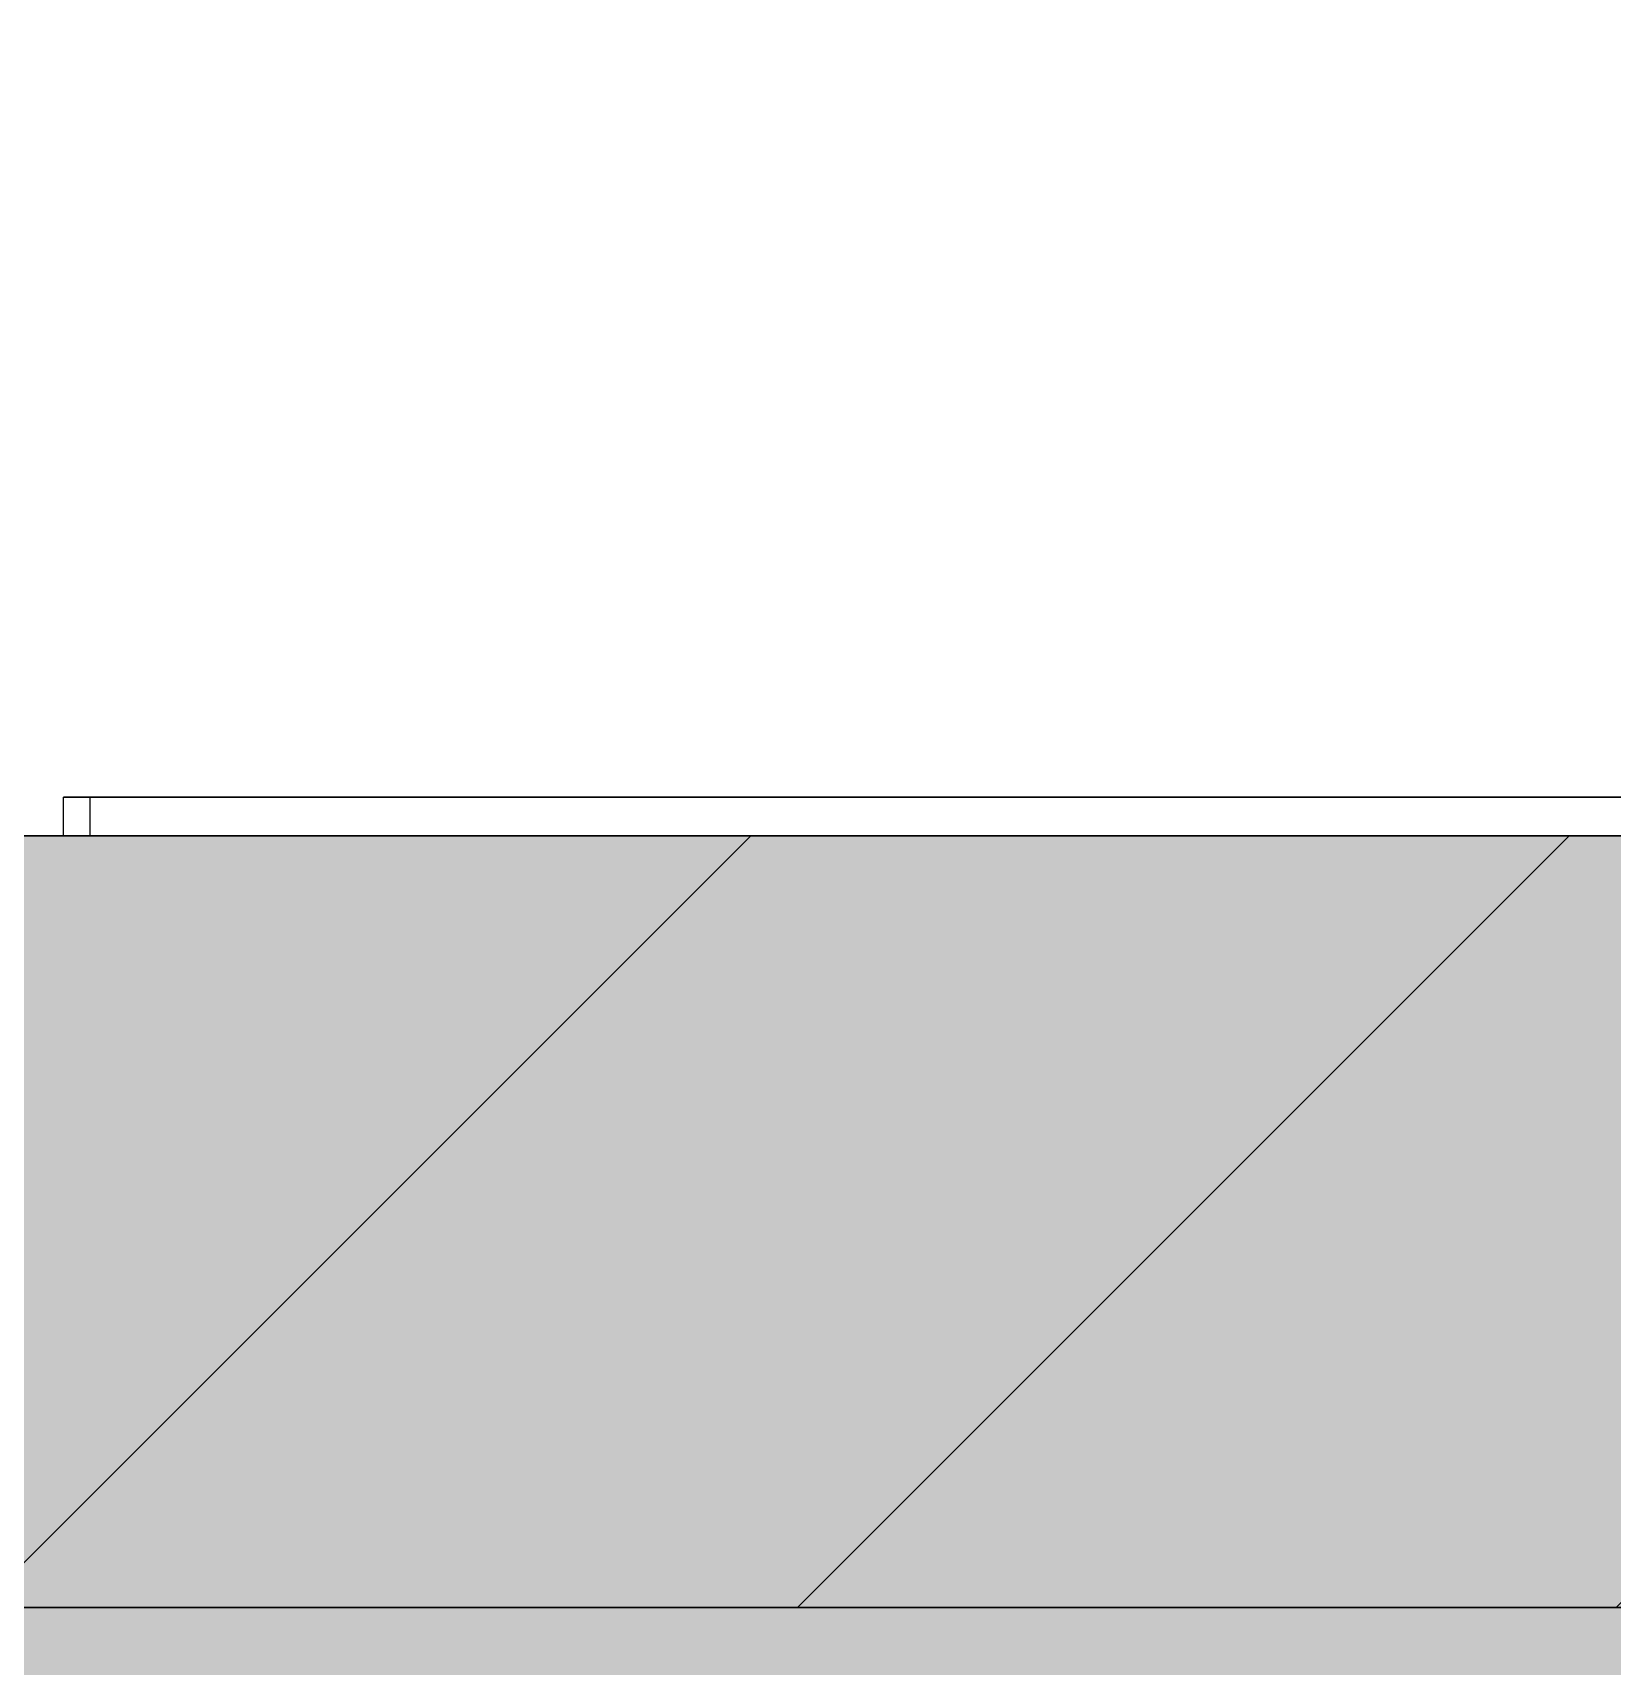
# Model space of a CAD drawing. Header units: millimetres. Extents: x -4391136 to -1798569, y -886572 to -291056.
# Drawn here: x -2377445.6 to -2377240.9, y -394698.1 to -394486.4 of the extents above; entities that cross this region are included whole.
import ezdxf

# ---------------------------------------------------------------- set-up
doc = ezdxf.new("R2010")
doc.units = ezdxf.units.MM
doc.set_wipeout_variables(frame=1)
for name, color, linetype in [('000 - CONCRETE_COL_CUT_COLOR_1', 7, 'Continuous'), ('000 - CONCRETE_COL_CUT_COLOR_3', 7, 'Continuous'), ('000 - CONCRETE_COL_CUT_COLOR_5', 7, 'Continuous'), ('000 - CONCRETE_COL_HATCH_', 7, 'Continuous'), ('000 - CONCRETE_COL_WIPEOUT_', 7, 'Continuous'), ('000 - CONCRETE_EX_BUILDING_MAIN_COLOR_1', 7, 'Continuous')]:
    doc.layers.add(name, color=color, linetype=linetype)

# ---------------------------------------------------------------- blocks, each defined once
blk = doc.blocks.new('DPA_Drainage Gutter_Landscape PP17_REV B - DPA_Drainage Gutter_Landscape PP17_REV B-36085769-ENTRANCE 2 - ENLARGE ELEVATION 4')
at = {"layer": '000 - CONCRETE_EX_BUILDING_MAIN_COLOR_1', "color": 7}
for p, q in [((495032.89, 101245), (494437.91, 101245)), ((494437.91, 101245), (494441.29, 101245)), ((494437.91, 101240), (494437.91, 101245)), ((494441.29, 101245), (495036.26, 101245)), ((494441.29, 101245), (494441.29, 101240)), ((494446.59, 101245), (494445.59, 101245)), ((494445.59, 101245), (494473.11, 101245)), ((494474.59, 101245), (494446.59, 101245)), ((494448.13, 101245), (494446.65, 101245)), ((494446.65, 101245), (494474.65, 101245)), ((494476.07, 101245), (494448.13, 101245)), ((494473.11, 101245), (494474.59, 101245)), ((494474.65, 101245), (494476.07, 101245)), ((494481.59, 101245), (494480.11, 101245)), ((494480.11, 101245), (494510.11, 101245)), ((494481.59, 101245), (494511.59, 101245)), ((494483.13, 101245), (494481.65, 101245)), ((494481.65, 101245), (494511.65, 101245)), ((494513.13, 101245), (494483.13, 101245)), ((494511.59, 101245), (494510.11, 101245)), ((494511.65, 101245), (494513.13, 101245)), ((494518.59, 101245), (494517.11, 101245)), ((494547.11, 101245), (494517.11, 101245)), ((494548.59, 101245), (494518.59, 101245)), ((494520.12, 101245), (494518.65, 101245)), ((494518.65, 101245), (494548.65, 101245)), ((494550.12, 101245), (494520.12, 101245)), ((494548.59, 101245), (494547.11, 101245)), ((494548.65, 101245), (494550.12, 101245)), ((494555.59, 101245), (494554.11, 101245)), ((494554.11, 101245), (494584.11, 101245)), ((494555.59, 101245), (494585.58, 101245)), ((494557.12, 101245), (494555.65, 101245)), ((494555.65, 101245), (494585.64, 101245)), ((494587.12, 101245), (494557.12, 101245)), ((494585.58, 101245), (494584.11, 101245)), ((494585.64, 101245), (494587.12, 101245)), ((494592.58, 101245), (494591.11, 101245)), ((494621.1, 101245), (494591.11, 101245)), ((494622.58, 101245), (494592.58, 101245)), ((494594.12, 101245), (494592.64, 101245)), ((494592.64, 101245), (494622.64, 101245)), ((494624.12, 101245), (494594.12, 101245)), ((494622.58, 101245), (494621.1, 101245)), ((494622.64, 101245), (494624.12, 101245)), ((494629.58, 101245), (494628.47, 101245)), ((494628.47, 101245), (494658.1, 101245)), ((494629.58, 101245), (494659.58, 101245)), ((494631.12, 101245), (494629.64, 101245)), ((494629.64, 101245), (494659.64, 101245)), ((494661.12, 101245), (494631.12, 101245))]:
    blk.add_line(p, q, dxfattribs=at)
blk = doc.blocks.new('DPA_Drainage Gutter_Landscape PP17_REV B - DPA_Drainage Gutter_Landscape PP17_REV B-36085779-ENTRANCE 2 - ENLARGE ELEVATION 4')
at = {"layer": '000 - CONCRETE_EX_BUILDING_MAIN_COLOR_1', "color": 7}
for p, q in [((494446.99, 101245), (494841.82, 101245)), ((494841.82, 101245), (494446.99, 101245)), ((494446.99, 101245), (494841.82, 101245)), ((494841.82, 101245), (494446.99, 101245)), ((494446.99, 101245), (494841.82, 101245)), ((494841.82, 101245), (494446.99, 101245)), ((494446.99, 101245), (494841.82, 101245)), ((494841.82, 101245), (494446.99, 101245)), ((494446.99, 101245), (494841.82, 101245)), ((494841.82, 101245), (494446.99, 101245)), ((494446.99, 101245), (494841.82, 101245)), ((494841.82, 101245), (494446.99, 101245)), ((494446.99, 101245), (494841.82, 101245)), ((494841.82, 101245), (494446.99, 101245)), ((494446.99, 101245), (494841.82, 101245)), ((494841.82, 101245), (494446.99, 101245)), ((494446.99, 101245), (494841.82, 101245)), ((494841.82, 101245), (494446.99, 101245)), ((494446.99, 101245), (494841.82, 101245)), ((494841.82, 101245), (494446.99, 101245)), ((494446.99, 101245), (494841.82, 101245)), ((494841.82, 101245), (494446.99, 101245)), ((494446.99, 101245), (494841.82, 101245)), ((494841.82, 101245), (494446.99, 101245)), ((494446.99, 101245), (494841.82, 101245)), ((494841.82, 101245), (494446.99, 101245)), ((494446.99, 101245), (494841.82, 101245)), ((494841.82, 101245), (494446.99, 101245)), ((494446.99, 101245), (494841.82, 101245)), ((494841.82, 101245), (494446.99, 101245)), ((494465.49, 101245), (494638.49, 101245)), ((494638.49, 101245), (494465.49, 101245)), ((494638.49, 101245), (494465.49, 101245)), ((494465.49, 101245), (494638.49, 101245)), ((494465.49, 101245), (494638.49, 101245)), ((494638.49, 101245), (494465.49, 101245)), ((494465.49, 101245), (494638.49, 101245)), ((494638.49, 101245), (494465.49, 101245)), ((494465.49, 101245), (494638.49, 101245)), ((494638.49, 101245), (494465.49, 101245)), ((494465.49, 101245), (494638.49, 101245)), ((494638.49, 101245), (494465.49, 101245)), ((494465.49, 101245), (494638.49, 101245)), ((494638.49, 101245), (494465.49, 101245)), ((494465.49, 101245), (494638.49, 101245)), ((494638.49, 101245), (494465.49, 101245)), ((494465.49, 101245), (494638.49, 101245)), ((494638.49, 101245), (494465.49, 101245)), ((494638.49, 101245), (494465.49, 101245)), ((494465.49, 101245), (494638.49, 101245)), ((494638.49, 101245), (494465.49, 101245)), ((494465.49, 101245), (494638.49, 101245)), ((494638.49, 101245), (494465.49, 101245)), ((494465.49, 101245), (494638.49, 101245)), ((494638.49, 101245), (494465.49, 101245)), ((494465.49, 101245), (494638.49, 101245)), ((494638.49, 101245), (494465.49, 101245)), ((494465.49, 101245), (494638.49, 101245)), ((494638.49, 101245), (494465.49, 101245)), ((494465.49, 101245), (494638.49, 101245)), ((494638.49, 101245), (494465.49, 101245)), ((494465.49, 101245), (494638.49, 101245)), ((494465.49, 101245), (494638.49, 101245)), ((494638.49, 101245), (494465.49, 101245)), ((494638.49, 101245), (494465.49, 101245)), ((494465.49, 101245), (494638.49, 101245)), ((494465.49, 101245), (494638.49, 101245)), ((494638.49, 101245), (494465.49, 101245)), ((494465.49, 101245), (494638.49, 101245)), ((494638.49, 101245), (494465.49, 101245)), ((494465.49, 101245), (494638.49, 101245)), ((494638.49, 101245), (494465.49, 101245)), ((494465.49, 101245), (494638.49, 101245)), ((494638.49, 101245), (494465.49, 101245)), ((494465.49, 101245), (494638.49, 101245)), ((494638.49, 101245), (494465.49, 101245)), ((494465.49, 101245), (494638.49, 101245)), ((494638.49, 101245), (494465.49, 101245)), ((494465.49, 101245), (494638.49, 101245)), ((494638.49, 101245), (494465.49, 101245)), ((494638.49, 101245), (494465.49, 101245)), ((494465.49, 101245), (494638.49, 101245)), ((494638.49, 101245), (494465.49, 101245)), ((494465.49, 101245), (494638.49, 101245)), ((494638.49, 101245), (494465.49, 101245)), ((494465.49, 101245), (494638.49, 101245)), ((494638.49, 101245), (494465.49, 101245)), ((494465.49, 101245), (494638.49, 101245)), ((494638.49, 101245), (494465.49, 101245)), ((494465.49, 101245), (494638.49, 101245)), ((494638.49, 101245), (494465.49, 101245)), ((494465.49, 101245), (494638.49, 101245)), ((494638.49, 101245), (494465.49, 101245)), ((494465.49, 101245), (494638.49, 101245)), ((494465.49, 101245), (494638.49, 101245)), ((494638.49, 101245), (494465.49, 101245)), ((494638.49, 101245), (494465.49, 101245)), ((494465.49, 101245), (494638.49, 101245)), ((494465.49, 101245), (494638.49, 101245)), ((494638.49, 101245), (494465.49, 101245)), ((494465.49, 101245), (494638.49, 101245)), ((494638.49, 101245), (494465.49, 101245)), ((494465.49, 101245), (494638.49, 101245)), ((494638.49, 101245), (494465.49, 101245)), ((494465.49, 101245), (494638.49, 101245)), ((494638.49, 101245), (494465.49, 101245)), ((494465.49, 101245), (494638.49, 101245)), ((494638.49, 101245), (494465.49, 101245)), ((494465.49, 101245), (494638.49, 101245)), ((494638.49, 101245), (494465.49, 101245)), ((494465.49, 101245), (494638.49, 101245)), ((494638.49, 101245), (494465.49, 101245)), ((494638.49, 101245), (494465.49, 101245)), ((494465.49, 101245), (494638.49, 101245)), ((494638.49, 101245), (494465.49, 101245)), ((494465.49, 101245), (494638.49, 101245)), ((494638.49, 101245), (494465.49, 101245)), ((494465.49, 101245), (494638.49, 101245)), ((494638.49, 101245), (494465.49, 101245)), ((494465.49, 101245), (494638.49, 101245)), ((494638.49, 101245), (494465.49, 101245)), ((494465.49, 101245), (494638.49, 101245)), ((494638.49, 101245), (494465.49, 101245)), ((494465.49, 101245), (494638.49, 101245)), ((494638.49, 101245), (494465.49, 101245)), ((494465.49, 101245), (494638.49, 101245)), ((494465.49, 101245), (494638.49, 101245)), ((494638.49, 101245), (494465.49, 101245)), ((494638.49, 101245), (494465.49, 101245)), ((494465.49, 101245), (494638.49, 101245)), ((494465.49, 101245), (494638.49, 101245)), ((494638.49, 101245), (494465.49, 101245)), ((494465.49, 101245), (494638.49, 101245)), ((494638.49, 101245), (494465.49, 101245)), ((494465.49, 101245), (494638.49, 101245)), ((494638.49, 101245), (494465.49, 101245)), ((494465.49, 101245), (494638.49, 101245)), ((494638.49, 101245), (494465.49, 101245)), ((494465.49, 101245), (494638.49, 101245)), ((494638.49, 101245), (494465.49, 101245)), ((494465.49, 101245), (494638.49, 101245)), ((494638.49, 101245), (494465.49, 101245)), ((494465.49, 101245), (494638.49, 101245)), ((494638.49, 101245), (494465.49, 101245)), ((494638.49, 101245), (494465.49, 101245)), ((494465.49, 101245), (494638.49, 101245)), ((494638.49, 101245), (494465.49, 101245)), ((494465.49, 101245), (494638.49, 101245)), ((494638.49, 101245), (494465.49, 101245)), ((494465.49, 101245), (494638.49, 101245)), ((494638.49, 101245), (494465.49, 101245)), ((494465.49, 101245), (494638.49, 101245)), ((494638.49, 101245), (494465.49, 101245)), ((494465.49, 101245), (494638.49, 101245)), ((494638.49, 101245), (494465.49, 101245)), ((494465.49, 101245), (494638.49, 101245)), ((494638.49, 101245), (494465.49, 101245)), ((494465.49, 101245), (494638.49, 101245)), ((494465.49, 101245), (494638.49, 101245)), ((494638.49, 101245), (494465.49, 101245)), ((494638.49, 101245), (494465.49, 101245)), ((494465.49, 101245), (494638.49, 101245)), ((494465.49, 101245), (494638.49, 101245)), ((494638.49, 101245), (494465.49, 101245)), ((494465.49, 101245), (494638.49, 101245)), ((494638.49, 101245), (494465.49, 101245)), ((494465.49, 101245), (494638.49, 101245)), ((494638.49, 101245), (494465.49, 101245)), ((494465.49, 101245), (494638.49, 101245)), ((494638.49, 101245), (494465.49, 101245)), ((494465.49, 101245), (494638.49, 101245)), ((494638.49, 101245), (494465.49, 101245)), ((494465.49, 101245), (494638.49, 101245)), ((494638.49, 101245), (494465.49, 101245)), ((494465.49, 101245), (494638.49, 101245)), ((494638.49, 101245), (494465.49, 101245)), ((494638.49, 101245), (494465.49, 101245)), ((494465.49, 101245), (494638.49, 101245)), ((494638.49, 101245), (494465.49, 101245)), ((494465.49, 101245), (494638.49, 101245)), ((494638.49, 101245), (494465.49, 101245)), ((494465.49, 101245), (494638.49, 101245)), ((494638.49, 101245), (494465.49, 101245)), ((494465.49, 101245), (494638.49, 101245)), ((494638.49, 101245), (494465.49, 101245)), ((494465.49, 101245), (494638.49, 101245)), ((494638.49, 101245), (494465.49, 101245)), ((494465.49, 101245), (494638.49, 101245)), ((494638.49, 101245), (494465.49, 101245)), ((494465.49, 101245), (494638.49, 101245)), ((494465.49, 101245), (494638.49, 101245)), ((494638.49, 101245), (494465.49, 101245)), ((494638.49, 101245), (494465.49, 101245)), ((494465.49, 101245), (494638.49, 101245)), ((494465.49, 101245), (494638.49, 101245)), ((494638.49, 101245), (494465.49, 101245)), ((494465.49, 101245), (494638.49, 101245)), ((494638.49, 101245), (494465.49, 101245)), ((494465.49, 101245), (494638.49, 101245)), ((494638.49, 101245), (494465.49, 101245)), ((494465.49, 101245), (494638.49, 101245)), ((494638.49, 101245), (494465.49, 101245)), ((494465.49, 101245), (494638.49, 101245)), ((494638.49, 101245), (494465.49, 101245)), ((494465.49, 101245), (494638.49, 101245)), ((494638.49, 101245), (494465.49, 101245)), ((494465.49, 101245), (494638.49, 101245)), ((494638.49, 101245), (494465.49, 101245)), ((494638.49, 101245), (494465.49, 101245)), ((494465.49, 101245), (494638.49, 101245)), ((494638.49, 101245), (494465.49, 101245)), ((494465.49, 101245), (494638.49, 101245)), ((494638.49, 101245), (494465.49, 101245)), ((494465.49, 101245), (494638.49, 101245)), ((494638.49, 101245), (494465.49, 101245)), ((494465.49, 101245), (494638.49, 101245)), ((494638.49, 101245), (494465.49, 101245)), ((494465.49, 101245), (494638.49, 101245)), ((494638.49, 101245), (494465.49, 101245)), ((494465.49, 101245), (494638.49, 101245)), ((494638.49, 101245), (494465.49, 101245)), ((494465.49, 101245), (494638.49, 101245)), ((494465.49, 101245), (494638.49, 101245)), ((494638.49, 101245), (494465.49, 101245)), ((494638.49, 101245), (494465.49, 101245)), ((494465.49, 101245), (494638.49, 101245)), ((494465.49, 101245), (494638.49, 101245)), ((494638.49, 101245), (494465.49, 101245)), ((494465.49, 101245), (494638.49, 101245)), ((494638.49, 101245), (494465.49, 101245)), ((494465.49, 101245), (494638.49, 101245)), ((494638.49, 101245), (494465.49, 101245)), ((494465.49, 101245), (494638.49, 101245)), ((494638.49, 101245), (494465.49, 101245)), ((494465.49, 101245), (494638.49, 101245)), ((494638.49, 101245), (494465.49, 101245)), ((494465.49, 101245), (494638.49, 101245)), ((494638.49, 101245), (494465.49, 101245)), ((494465.49, 101245), (494638.49, 101245)), ((494638.49, 101245), (494465.49, 101245)), ((494638.49, 101245), (494465.49, 101245)), ((494465.49, 101245), (494638.49, 101245)), ((494638.49, 101245), (494465.49, 101245)), ((494465.49, 101245), (494638.49, 101245)), ((494638.49, 101245), (494465.49, 101245)), ((494465.49, 101245), (494638.49, 101245)), ((494638.49, 101245), (494465.49, 101245)), ((494465.49, 101245), (494638.49, 101245)), ((494638.49, 101245), (494465.49, 101245)), ((494465.49, 101245), (494638.49, 101245)), ((494638.49, 101245), (494465.49, 101245)), ((494465.49, 101245), (494638.49, 101245)), ((494638.49, 101245), (494465.49, 101245)), ((494465.49, 101245), (494638.49, 101245)), ((494465.49, 101245), (494638.49, 101245)), ((494638.49, 101245), (494465.49, 101245)), ((494638.49, 101245), (494465.49, 101245)), ((494465.49, 101245), (494638.49, 101245)), ((494465.49, 101245), (494638.49, 101245)), ((494638.49, 101245), (494465.49, 101245)), ((494465.49, 101245), (494638.49, 101245)), ((494638.49, 101245), (494465.49, 101245)), ((494465.49, 101245), (494638.49, 101245)), ((494638.49, 101245), (494465.49, 101245)), ((494465.49, 101245), (494638.49, 101245)), ((494638.49, 101245), (494465.49, 101245)), ((494465.49, 101245), (494638.49, 101245)), ((494638.49, 101245), (494465.49, 101245)), ((494465.49, 101245), (494638.49, 101245)), ((494638.49, 101245), (494465.49, 101245)), ((494465.49, 101245), (494638.49, 101245)), ((494638.49, 101245), (494465.49, 101245)), ((494638.49, 101245), (494465.49, 101245)), ((494465.49, 101245), (494638.49, 101245)), ((494638.49, 101245), (494465.49, 101245)), ((494465.49, 101245), (494638.49, 101245)), ((494638.49, 101245), (494465.49, 101245)), ((494465.49, 101245), (494638.49, 101245)), ((494638.49, 101245), (494465.49, 101245)), ((494465.49, 101245), (494638.49, 101245)), ((494638.49, 101245), (494465.49, 101245)), ((494465.49, 101245), (494638.49, 101245)), ((494638.49, 101245), (494465.49, 101245)), ((494465.49, 101245), (494638.49, 101245)), ((494638.49, 101245), (494465.49, 101245)), ((494465.49, 101245), (494638.49, 101245)), ((494465.49, 101245), (494638.49, 101245)), ((494638.49, 101245), (494465.49, 101245)), ((494638.49, 101245), (494465.49, 101245)), ((494465.49, 101245), (494638.49, 101245)), ((494465.49, 101245), (494638.49, 101245)), ((494638.49, 101245), (494465.49, 101245)), ((494465.49, 101245), (494638.49, 101245)), ((494638.49, 101245), (494465.49, 101245)), ((494465.49, 101245), (494638.49, 101245)), ((494638.49, 101245), (494465.49, 101245)), ((494465.49, 101245), (494638.49, 101245)), ((494638.49, 101245), (494465.49, 101245)), ((494465.49, 101245), (494638.49, 101245)), ((494638.49, 101245), (494465.49, 101245)), ((494465.49, 101245), (494638.49, 101245)), ((494638.49, 101245), (494465.49, 101245)), ((494465.49, 101245), (494638.49, 101245)), ((494638.49, 101245), (494465.49, 101245)), ((494638.49, 101245), (494465.49, 101245)), ((494465.49, 101245), (494638.49, 101245)), ((494638.49, 101245), (494465.49, 101245)), ((494465.49, 101245), (494638.49, 101245)), ((494638.49, 101245), (494465.49, 101245)), ((494465.49, 101245), (494638.49, 101245)), ((494638.49, 101245), (494465.49, 101245)), ((494465.49, 101245), (494638.49, 101245)), ((494638.49, 101245), (494465.49, 101245)), ((494465.49, 101245), (494638.49, 101245)), ((494638.49, 101245), (494465.49, 101245)), ((494465.49, 101245), (494638.49, 101245)), ((494638.49, 101245), (494465.49, 101245)), ((494465.49, 101245), (494638.49, 101245)), ((494465.49, 101245), (494638.49, 101245)), ((494638.49, 101245), (494465.49, 101245)), ((494638.49, 101245), (494465.49, 101245)), ((494465.49, 101245), (494638.49, 101245)), ((494465.49, 101245), (494638.49, 101245)), ((494638.49, 101245), (494465.49, 101245)), ((494465.49, 101245), (494638.49, 101245)), ((494638.49, 101245), (494465.49, 101245)), ((494465.49, 101245), (494638.49, 101245)), ((494638.49, 101245), (494465.49, 101245)), ((494465.49, 101245), (494638.49, 101245)), ((494638.49, 101245), (494465.49, 101245)), ((494465.49, 101245), (494638.49, 101245)), ((494638.49, 101245), (494465.49, 101245)), ((494465.49, 101245), (494638.49, 101245)), ((494638.49, 101245), (494465.49, 101245)), ((494465.49, 101245), (494638.49, 101245)), ((494638.49, 101245), (494465.49, 101245)), ((494638.49, 101245), (494465.49, 101245)), ((494465.49, 101245), (494638.49, 101245)), ((494638.49, 101245), (494465.49, 101245)), ((494465.49, 101245), (494638.49, 101245)), ((494638.49, 101245), (494465.49, 101245)), ((494465.49, 101245), (494638.49, 101245)), ((494638.49, 101245), (494465.49, 101245)), ((494465.49, 101245), (494638.49, 101245)), ((494638.49, 101245), (494465.49, 101245)), ((494465.49, 101245), (494638.49, 101245)), ((494638.49, 101245), (494465.49, 101245)), ((494465.49, 101245), (494638.49, 101245)), ((494638.49, 101245), (494465.49, 101245)), ((494465.49, 101245), (494638.49, 101245)), ((494465.49, 101245), (494638.49, 101245)), ((494638.49, 101245), (494465.49, 101245)), ((494638.49, 101245), (494465.49, 101245)), ((494465.49, 101245), (494638.49, 101245)), ((494465.49, 101245), (494638.49, 101245)), ((494638.49, 101245), (494465.49, 101245)), ((494465.49, 101245), (494638.49, 101245)), ((494638.49, 101245), (494465.49, 101245)), ((494465.49, 101245), (494638.49, 101245)), ((494638.49, 101245), (494465.49, 101245)), ((494465.49, 101245), (494638.49, 101245)), ((494638.49, 101245), (494465.49, 101245)), ((494465.49, 101245), (494638.49, 101245)), ((494638.49, 101245), (494465.49, 101245)), ((494465.49, 101245), (494638.49, 101245)), ((494638.49, 101245), (494465.49, 101245)), ((494465.49, 101245), (494638.49, 101245)), ((494638.49, 101245), (494465.49, 101245)), ((494638.49, 101245), (494465.49, 101245)), ((494465.49, 101245), (494638.49, 101245)), ((494638.49, 101245), (494465.49, 101245)), ((494465.49, 101245), (494638.49, 101245)), ((494638.49, 101245), (494465.49, 101245)), ((494465.49, 101245), (494638.49, 101245)), ((494638.49, 101245), (494465.49, 101245)), ((494465.49, 101245), (494638.49, 101245)), ((494638.49, 101245), (494465.49, 101245)), ((494465.49, 101245), (494638.49, 101245)), ((494638.49, 101245), (494465.49, 101245)), ((494465.49, 101245), (494638.49, 101245)), ((494638.49, 101245), (494465.49, 101245)), ((494465.49, 101245), (494638.49, 101245)), ((494465.49, 101245), (494638.49, 101245)), ((494638.49, 101245), (494465.49, 101245)), ((494465.49, 101245), (494638.49, 101245)), ((494638.49, 101245), (494465.49, 101245)), ((494465.49, 101245), (494638.49, 101245)), ((494638.49, 101245), (494465.49, 101245)), ((494465.49, 101245), (494638.49, 101245)), ((494638.49, 101245), (494465.49, 101245)), ((494465.49, 101245), (494638.49, 101245)), ((494638.49, 101245), (494465.49, 101245)), ((494465.49, 101245), (494638.49, 101245)), ((494638.49, 101245), (494465.49, 101245)), ((494465.49, 101245), (494638.49, 101245)), ((494638.49, 101245), (494465.49, 101245)), ((494638.49, 101245), (494465.49, 101245)), ((494465.49, 101245), (494638.49, 101245)), ((494638.49, 101245), (494465.49, 101245)), ((494465.49, 101245), (494638.49, 101245)), ((494638.49, 101245), (494465.49, 101245)), ((494465.49, 101245), (494638.49, 101245)), ((494638.49, 101245), (494465.49, 101245)), ((494465.49, 101245), (494638.49, 101245)), ((494638.49, 101245), (494465.49, 101245)), ((494465.49, 101245), (494638.49, 101245)), ((494638.49, 101245), (494465.49, 101245)), ((494465.49, 101245), (494638.49, 101245)), ((494638.49, 101245), (494465.49, 101245)), ((494465.49, 101245), (494638.49, 101245)), ((494465.49, 101245), (494638.49, 101245)), ((494638.49, 101245), (494465.49, 101245)), ((494638.49, 101245), (494465.49, 101245)), ((494465.49, 101245), (494638.49, 101245)), ((494465.49, 101245), (494638.49, 101245)), ((494638.49, 101245), (494465.49, 101245)), ((494465.49, 101245), (494638.49, 101245)), ((494638.49, 101245), (494465.49, 101245)), ((494465.49, 101245), (494638.49, 101245)), ((494638.49, 101245), (494465.49, 101245)), ((494465.49, 101245), (494638.49, 101245)), ((494638.49, 101245), (494465.49, 101245)), ((494465.49, 101245), (494638.49, 101245)), ((494638.49, 101245), (494465.49, 101245)), ((494465.49, 101245), (494638.49, 101245)), ((494638.49, 101245), (494465.49, 101245)), ((494465.49, 101245), (494638.49, 101245)), ((494638.49, 101245), (494465.49, 101245)), ((494638.49, 101245), (494465.49, 101245)), ((494465.49, 101245), (494638.49, 101245)), ((494638.49, 101245), (494465.49, 101245)), ((494465.49, 101245), (494638.49, 101245)), ((494638.49, 101245), (494465.49, 101245)), ((494465.49, 101245), (494638.49, 101245)), ((494638.49, 101245), (494465.49, 101245)), ((494465.49, 101245), (494638.49, 101245)), ((494638.49, 101245), (494465.49, 101245)), ((494465.49, 101245), (494638.49, 101245)), ((494638.49, 101245), (494465.49, 101245)), ((494465.49, 101245), (494638.49, 101245)), ((494638.49, 101245), (494465.49, 101245)), ((494465.49, 101245), (494638.49, 101245)), ((494465.49, 101245), (494638.49, 101245)), ((494638.49, 101245), (494465.49, 101245)), ((494638.49, 101245), (494465.49, 101245)), ((494465.49, 101245), (494638.49, 101245)), ((494465.49, 101245), (494638.49, 101245)), ((494638.49, 101245), (494465.49, 101245)), ((494465.49, 101245), (494638.49, 101245)), ((494638.49, 101245), (494465.49, 101245)), ((494465.49, 101245), (494638.49, 101245)), ((494638.49, 101245), (494465.49, 101245)), ((494465.49, 101245), (494638.49, 101245)), ((494638.49, 101245), (494465.49, 101245)), ((494465.49, 101245), (494638.49, 101245)), ((494638.49, 101245), (494465.49, 101245)), ((494465.49, 101245), (494638.49, 101245)), ((494638.49, 101245), (494465.49, 101245)), ((494465.49, 101245), (494638.49, 101245)), ((494638.49, 101245), (494465.49, 101245)), ((494638.49, 101245), (494465.49, 101245)), ((494465.49, 101245), (494638.49, 101245)), ((494638.49, 101245), (494465.49, 101245)), ((494465.49, 101245), (494638.49, 101245)), ((494638.49, 101245), (494465.49, 101245)), ((494465.49, 101245), (494638.49, 101245)), ((494638.49, 101245), (494465.49, 101245)), ((494465.49, 101245), (494638.49, 101245)), ((494638.49, 101245), (494465.49, 101245)), ((494465.49, 101245), (494638.49, 101245)), ((494638.49, 101245), (494465.49, 101245)), ((494465.49, 101245), (494638.49, 101245)), ((494638.49, 101245), (494465.49, 101245)), ((494465.49, 101245), (494638.49, 101245)), ((494465.49, 101245), (494638.49, 101245)), ((494638.49, 101245), (494465.49, 101245)), ((494638.49, 101245), (494465.49, 101245)), ((494465.49, 101245), (494638.49, 101245)), ((494465.49, 101245), (494638.49, 101245)), ((494638.49, 101245), (494465.49, 101245)), ((494465.49, 101245), (494638.49, 101245)), ((494638.49, 101245), (494465.49, 101245)), ((494465.49, 101245), (494638.49, 101245)), ((494638.49, 101245), (494465.49, 101245)), ((494465.49, 101245), (494638.49, 101245)), ((494638.49, 101245), (494465.49, 101245)), ((494465.49, 101245), (494638.49, 101245)), ((494638.49, 101245), (494465.49, 101245)), ((494465.49, 101245), (494638.49, 101245)), ((494638.49, 101245), (494465.49, 101245)), ((494465.49, 101245), (494638.49, 101245)), ((494638.49, 101245), (494465.49, 101245)), ((494638.49, 101245), (494465.49, 101245)), ((494465.49, 101245), (494638.49, 101245)), ((494638.49, 101245), (494465.49, 101245)), ((494465.49, 101245), (494638.49, 101245)), ((494638.49, 101245), (494465.49, 101245)), ((494465.49, 101245), (494638.49, 101245)), ((494638.49, 101245), (494465.49, 101245)), ((494465.49, 101245), (494638.49, 101245)), ((494638.49, 101245), (494465.49, 101245)), ((494465.49, 101245), (494638.49, 101245)), ((494638.49, 101245), (494465.49, 101245)), ((494465.49, 101245), (494638.49, 101245)), ((494638.49, 101245), (494465.49, 101245)), ((494465.49, 101245), (494638.49, 101245)), ((494465.49, 101245), (494638.49, 101245)), ((494638.49, 101245), (494465.49, 101245)), ((494638.49, 101245), (494465.49, 101245)), ((494465.49, 101245), (494638.49, 101245))]:
    blk.add_line(p, q, dxfattribs=at)
blk = doc.blocks.new('DPA_Drainage Gutter_Landscape PP17_REV B - DPA_Drainage Gutter_Landscape PP17_REV B-V128-ENTRANCE 2 - ENLARGE ELEVATION 4')
at = {"layer": '000 - CONCRETE_EX_BUILDING_MAIN_COLOR_1', "color": 7}
for p, q in [((495047.09, 101245), (494452.09, 101245)), ((494452.09, 101245), (495047.09, 101245)), ((494487.09, 101245), (494459.09, 101245)), ((494459.09, 101245), (494487.09, 101245)), ((494459.09, 101245), (494487.09, 101245)), ((494487.09, 101245), (494459.09, 101245)), ((494494.09, 101245), (494524.09, 101245)), ((494524.09, 101245), (494494.09, 101245)), ((494524.09, 101245), (494494.09, 101245)), ((494524.09, 101245), (494494.09, 101245)), ((494561.09, 101245), (494531.09, 101245)), ((494531.09, 101245), (494561.09, 101245)), ((494531.09, 101245), (494561.09, 101245)), ((494531.09, 101245), (494561.09, 101245)), ((494568.09, 101245), (494597.99, 101245)), ((494597.99, 101245), (494568.09, 101245)), ((494597.99, 101245), (494568.09, 101245)), ((494597.99, 101245), (494568.09, 101245)), ((494635.09, 101245), (494605.09, 101245)), ((494605.09, 101245), (494635.09, 101245)), ((494605.09, 101245), (494635.09, 101245)), ((494605.09, 101245), (494635.09, 101245))]:
    blk.add_line(p, q, dxfattribs=at)
blk = doc.blocks.new('*U1830')
at = {"layer": '000 - CONCRETE_COL_HATCH_'}
h = blk.add_hatch(dxfattribs=at)
h.set_pattern_fill('AR-CONC', scale=0.04)
h.set_pattern_definition([(50, (443180.158, -852880.392), (7.28738676, -0.63756342), [0.762, -8.382]), (355, (443180.158, -852880.392), (-1.409736857, 7.64227381), [0.6096, -6.705623367]), (100.4514447, (443180.765, -852880.445), (5.877649884, 7.004710076), [0.64760035, -7.123609784]), (46.1842, (443180.158, -852878.36), (10.843161636, -1.68169312), [1.143, -12.573]), (96.6355576, (443181.061, -852878.5), (9.49616536, 9.89704498), [0.97140093, -10.68542433]), (351.1841512, (443180.158, -852878.36), (9.49616536, 9.89704498), [0.91439868, -10.05838928]), (21, (443181.174, -852878.868), (6.06457565, -4.090607927), [0.762, -8.382]), (326, (443181.174, -852878.868), (2.472081134, 7.367518645), [0.6096, -6.7056]), (71.451445, (443181.679, -852879.209), (8.53665677, 3.276910755), [0.64760035, -7.123597504]), (37.5, (443180.1578, -852880.392), (0.12354413, 3.382201555), [0, -6.62432, 0, -6.8072, 0, -6.731]), (7.5, (443180.1578, -852880.392), (2.6727865, 4.007222993), [0, -3.88112, 0, -6.47192, 0, -2.5654]), (327.5, (443177.892, -852880.392), (5.423623807, -0.22914976), [0, -2.54, 0, -7.9248, 0, -10.5156]), (317.5, (443176.876, -852880.392), (5.925167255, 1.017059641), [0, -3.302, 0, -5.26288, 0, -7.4676])])
h.paths.add_polyline_path([(0, 0), (0, 400), (-300, 400), (-300, 0), (-350, 0), (-350, -200), (2596.39, -200.01), (15859.96, -350), (28014.89, -350), (28014.89, -535), (29758.52, -535), (29758.52, -335), (28214.89, -335), (28214.89, -235), (28207.64, -235), (28207.64, -188.59), (28189.89, -74.97), (28164.91, -50), (28014.89, -50), (28014.89, -150), (15830.71, -149.99), (2570.99, 0)])
at = {"layer": '000 - CONCRETE_COL_CUT_COLOR_1', "color": 7, "lineweight": -2}
blk.add_lwpolyline([(2570.99, 0), (0, 0), (0, 400), (-300, 400), (-300, 0), (-350, 0), (-350, -200), (2596.39, -200.01)], dxfattribs=at)
blk = doc.blocks.new('*U1934')
at = {"layer": '000 - CONCRETE_COL_HATCH_'}
h = blk.add_hatch(dxfattribs=at)
h.set_pattern_fill('ANSI31', scale=0.25)
h.set_pattern_definition([(45, (119004.402, -846056.8266), (-0.5612660076, 0.5612660076), [])])
h.paths.add_polyline_path([(0, 0), (2596.96, -0.01), (15859.96, -150), (28014.89, -150), (28014.89, -50), (26114.89, -50), (15831.84, -49.99), (2570.99, 100), (0, 100)])
at = {"layer": '000 - CONCRETE_COL_CUT_COLOR_1', "color": 7}
for points in [[(0, 0), (2596.96, -0.01)], [(2570.99, 100), (0, 100)]]:
    blk.add_lwpolyline(points, dxfattribs=at)
blk = doc.blocks.new('W-1-PP17-ENT2_REV00_20260527-170750_ELEVATION_4_EX')
at = {"layer": '000 - CONCRETE_EX_BUILDING_MAIN_COLOR_1', "lineweight": 9}
h = blk.add_hatch(dxfattribs=at)
h.set_pattern_fill('FP_8', style=0, pattern_type=2)
h.set_pattern_definition([(45, (-495080.16, 6e-11), (-53.033009, 53.033009), [])])
h.paths.add_polyline_path([(14316.43, 100990), (23717.93, 100990), (23717.93, 101090), (13434.88, 101090.01), (174.03, 101240), (-2396.96, 101240), (-2396.96, 101140), (200, 101139.99), (13463.01, 100990), (14194.51, 100990)])
h.paths.add_polyline_path([(-2696.96, 101140), (-2696.96, 101240), (-2746.96, 101240), (-2746.96, 101140)])
at = {"layer": '000 - CONCRETE_EX_BUILDING_MAIN_COLOR_1', "lineweight": 25}
h = blk.add_hatch(dxfattribs=at)
h.set_pattern_fill('FP_9', style=0, pattern_type=2)
h.set_pattern_definition([(50, (-495080.16, 6e-11), (182.18467, -15.939086), [19.05, -209.55]), (355, (-495080.16, 6e-11), (-35.24243, 191.05661), [15.24, -167.64]), (100.451, (-495064.98, -1.33), (146.9425, 175.11669), [16.19, -178.09]), (46.184, (-495080.16, 50.8), (271.07889, -42.04327), [28.575, -314.325]), (96.636, (-495057.57, 47.3), (237.40251, 247.42721), [24.285, -267.135]), (351.184, (-495080.16, 50.8), (237.4046, 247.42512), [22.86, -251.46]), (21, (-495054.76, 38.1), (151.61488, -102.26552), [19.05, -209.55]), (326, (-495054.76, 38.1), (61.80236, 184.18774), [15.24, -167.64]), (71.451, (-495042.13, 29.58), (213.41706, 81.92137), [16.19, -178.09]), (37.5, (-495080.16, 6e-11), (3.088323, 84.555076), [8.382, -157.226, 8.382, -161.798, -168.275]), (37.5, (-495080.16, 6e-11), (3.088323, 84.555076), [-335.788, 8.382, -159.893]), (7.5, (-495080.16, 6e-11), (66.819438, 100.180747), [8.382, -88.646, 8.382, -153.416, -64.135]), (7.5, (-495080.16, 6e-11), (66.819438, 100.180747), [-258.826, 8.382, -55.753]), (327.5, (-495136.805, 6e-11), (135.590488, -5.728913), [8.382, -55.118, 8.382, -189.738, -262.89]), (327.5, (-495136.805, 6e-11), (135.590488, -5.728913), [-261.62, 8.382, -254.508]), (317.5, (-495162.2, 6e-11), (148.128886, 25.42676), [8.382, -74.168, 8.382, -123.19, -186.69]), (317.5, (-495162.2, 6e-11), (148.128886, 25.42676), [-214.122, 8.382, -178.308])])
h.paths.add_polyline_path([(15413.68, 100790), (25617.93, 100790), (25617.93, 100990), (13433.75, 100990.01), (174.03, 101140), (-2746.96, 101140), (-2746.96, 100940), (199.43, 100939.99), (13463.01, 100790), (15200, 100790)])
at = {"layer": '000 - CONCRETE_EX_BUILDING_MAIN_COLOR_1', "color": 7}
for p, q in [((-2211.04, 101240), (-2396.96, 101240)), ((-2396.96, 101240), (200, 101240)), ((200, 101240), (-2396.96, 101240)), ((200, 101240), (-2396.96, 101240)), ((200, 101240), (-2206.96, 101240)), ((-2746.96, 101140), (199.43, 101140)), ((199.43, 101140), (-2746.96, 101140)), ((-2396.96, 101140), (199.43, 101140))]:
    blk.add_line(p, q, dxfattribs=at)
for name in ['DPA_Drainage Gutter_Landscape PP17_REV B - DPA_Drainage Gutter_Landscape PP17_REV B-36085769-ENTRANCE 2 - ENLARGE ELEVATION 4', 'DPA_Drainage Gutter_Landscape PP17_REV B - DPA_Drainage Gutter_Landscape PP17_REV B-36085779-ENTRANCE 2 - ENLARGE ELEVATION 4', 'DPA_Drainage Gutter_Landscape PP17_REV B - DPA_Drainage Gutter_Landscape PP17_REV B-V128-ENTRANCE 2 - ENLARGE ELEVATION 4']:
    blk.add_blockref(name, (-496648.95, 0), dxfattribs=at)
at = {"layer": '000 - CONCRETE_COL_CUT_COLOR_3', "color": 7}
blk.add_blockref('*U1934', (-2396.96, 101140), dxfattribs=at)
at = {"layer": '000 - CONCRETE_COL_CUT_COLOR_5', "color": 7}
blk.add_blockref('*U1830', (-2396.96, 101140), dxfattribs=at)

msp = doc.modelspace()

# ---------------------------------------------------------------- block references
at = {"color": 7}
msp.add_blockref('W-1-PP17-ENT2_REV00_20260527-170750_ELEVATION_4_EX', (-2375230.57, -495830.45), dxfattribs=at)

doc.saveas('drawing.dxf')
